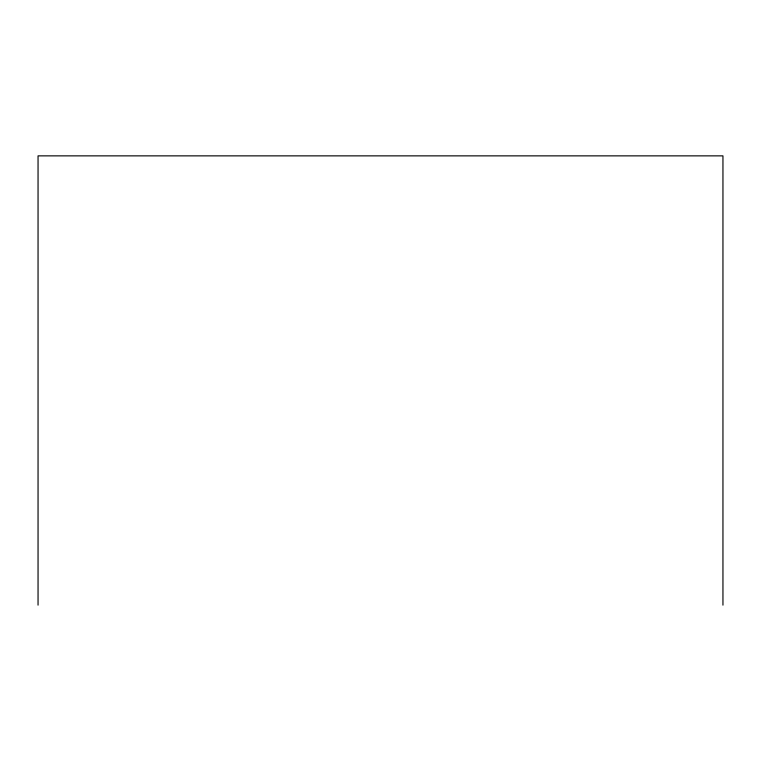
<?xml version="1.0" encoding="UTF-8"?>
<svg xmlns="http://www.w3.org/2000/svg" width="761" height="761" viewBox="0 0 761 761"><rect width="100%" height="100%" fill="white"/><g stroke="black" fill="none" stroke-linecap="round" stroke-linejoin="round"><path stroke-width="1.14" d="M722.95 605.138L722.95 155.862L38.05 155.862L38.05 605.138"/></g></svg>
